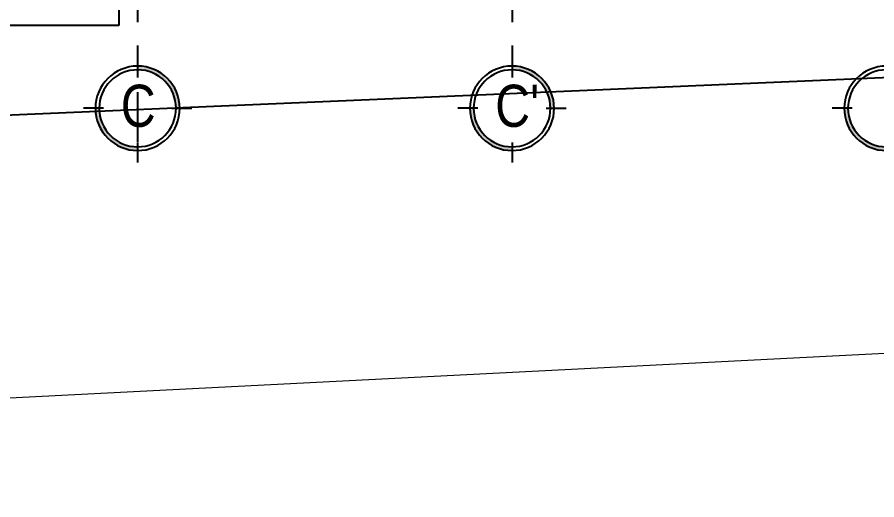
# Model space of a CAD drawing. Extents: x -28 to 149, y -33 to 76.
# Drawn here: x 14.71 to 23.9, y -7.44 to -2.29 of the extents above; entities that cross this region are included whole.
import ezdxf

# ---------------------------------------------------------------- set-up
doc = ezdxf.new("R2010")
doc.units = 0
doc.linetypes.add('CENTER', pattern=[2, 1.25, -0.25, 0.25, -0.25])
for name, color, linetype in [('arq- obras exteriores', 250, 'Continuous'), ('arq-aceras', 250, 'Continuous'), ('arq-ejes-circulo', 3, 'Continuous'), ('arq-ejes-principales', 1, 'CENTER'), ('arq-ejes-text', 2, 'Continuous'), ('arq-pared mamposteria', 4, 'Continuous')]:
    doc.layers.add(name, color=color, linetype=linetype)
doc.styles.add('dape 2', font='ARIALN.TTF', dxfattribs={"height": 2.5})

# ---------------------------------------------------------------- blocks, each defined once
blk = doc.blocks.new('*U156')
at = {"linetype": 'Continuous'}
h = blk.add_hatch(color=251, dxfattribs=at)
h.paths.add_polyline_path([(0.1643, 0.326), (0.1803, 0.326, -0.414214), (0, 0.1457), (0, 0.1617, 0.414214)])
h.paths.add_polyline_path([(-0.1643, 0.326), (-0.1803, 0.326, -0.414214), (0, 0.5063), (0, 0.4903, 0.414214)])
for p, q in [((0, 0.5577), (0, 0.4724)), ((0, 0.5432), (0, 0.4579)), ((-0.1464, 0.326), (-0.2317, 0.326)), ((0.1464, 0.326), (0.2317, 0.326)), ((0, 0.1796), (0, 0.0943))]:
    blk.add_line(p, q, dxfattribs=at)
at = {"linetype": 'CENTER', "ltscale": 0.7}
blk.add_line((0, 0.1457), (0, 0.1457), dxfattribs=at)
at = {"linetype": 'Continuous'}
for radius in [0.1803, 0.1643]:
    blk.add_circle((0, 0.326), radius, dxfattribs=at)

msp = doc.modelspace()

# ---------------------------------------------------------------- linework, layer by layer
at = {"layer": 'arq- obras exteriores'}
msp.add_line((37.5715, -2.3456), (9.8235, -3.5402), dxfattribs=at)
at = {"layer": 'arq-aceras', "lineweight": 0, "flags": 128}
msp.add_lwpolyline([(-6.5726, 47.408), (-6.7213, 43.2975), (-7.6225, 27.0348), (-8.6267, -5.258), (-6.7295, -7.4387), (25.9393, -5.7721), (34.2322, -5.1841), (38.1082, -5.1802), (44.1971, -4.7943), (60.4624, -4.0193)], dxfattribs=at)
at = {"layer": 'arq-ejes-principales'}
for p, q in [((16, 36.9128), (16, -3.6157)), ((20, 36.9128), (20, -2.6791))]:
    msp.add_line(p, q, dxfattribs=at)
at = {"layer": 'arq-pared mamposteria'}
for p, q in [((15.8, -0.5), (15.8, -2.375)), ((15.8, -2.375), (9.302, -2.375))]:
    msp.add_line(p, q, dxfattribs=at)

# ---------------------------------------------------------------- block references
at = {"layer": 'arq-ejes-circulo', "xscale": -2.5, "yscale": 2.5, "zscale": 2.5}
for p in [(16, -4.0733), (20, -4.0733), (24, -4.0733)]:
    msp.add_blockref('*U156', p, dxfattribs=at)

# ---------------------------------------------------------------- texts
at = {"layer": 'arq-ejes-text', "char_height": 0.45, "width": 0.353005, "attachment_point": 1, "style": 'dape 2'}
for s, insert in [('C', (15.8206, -3.0063)), ("C'", (19.8206, -3.0063))]:
    msp.add_mtext(s, dxfattribs=dict(at, insert=insert))

doc.saveas('drawing.dxf')
